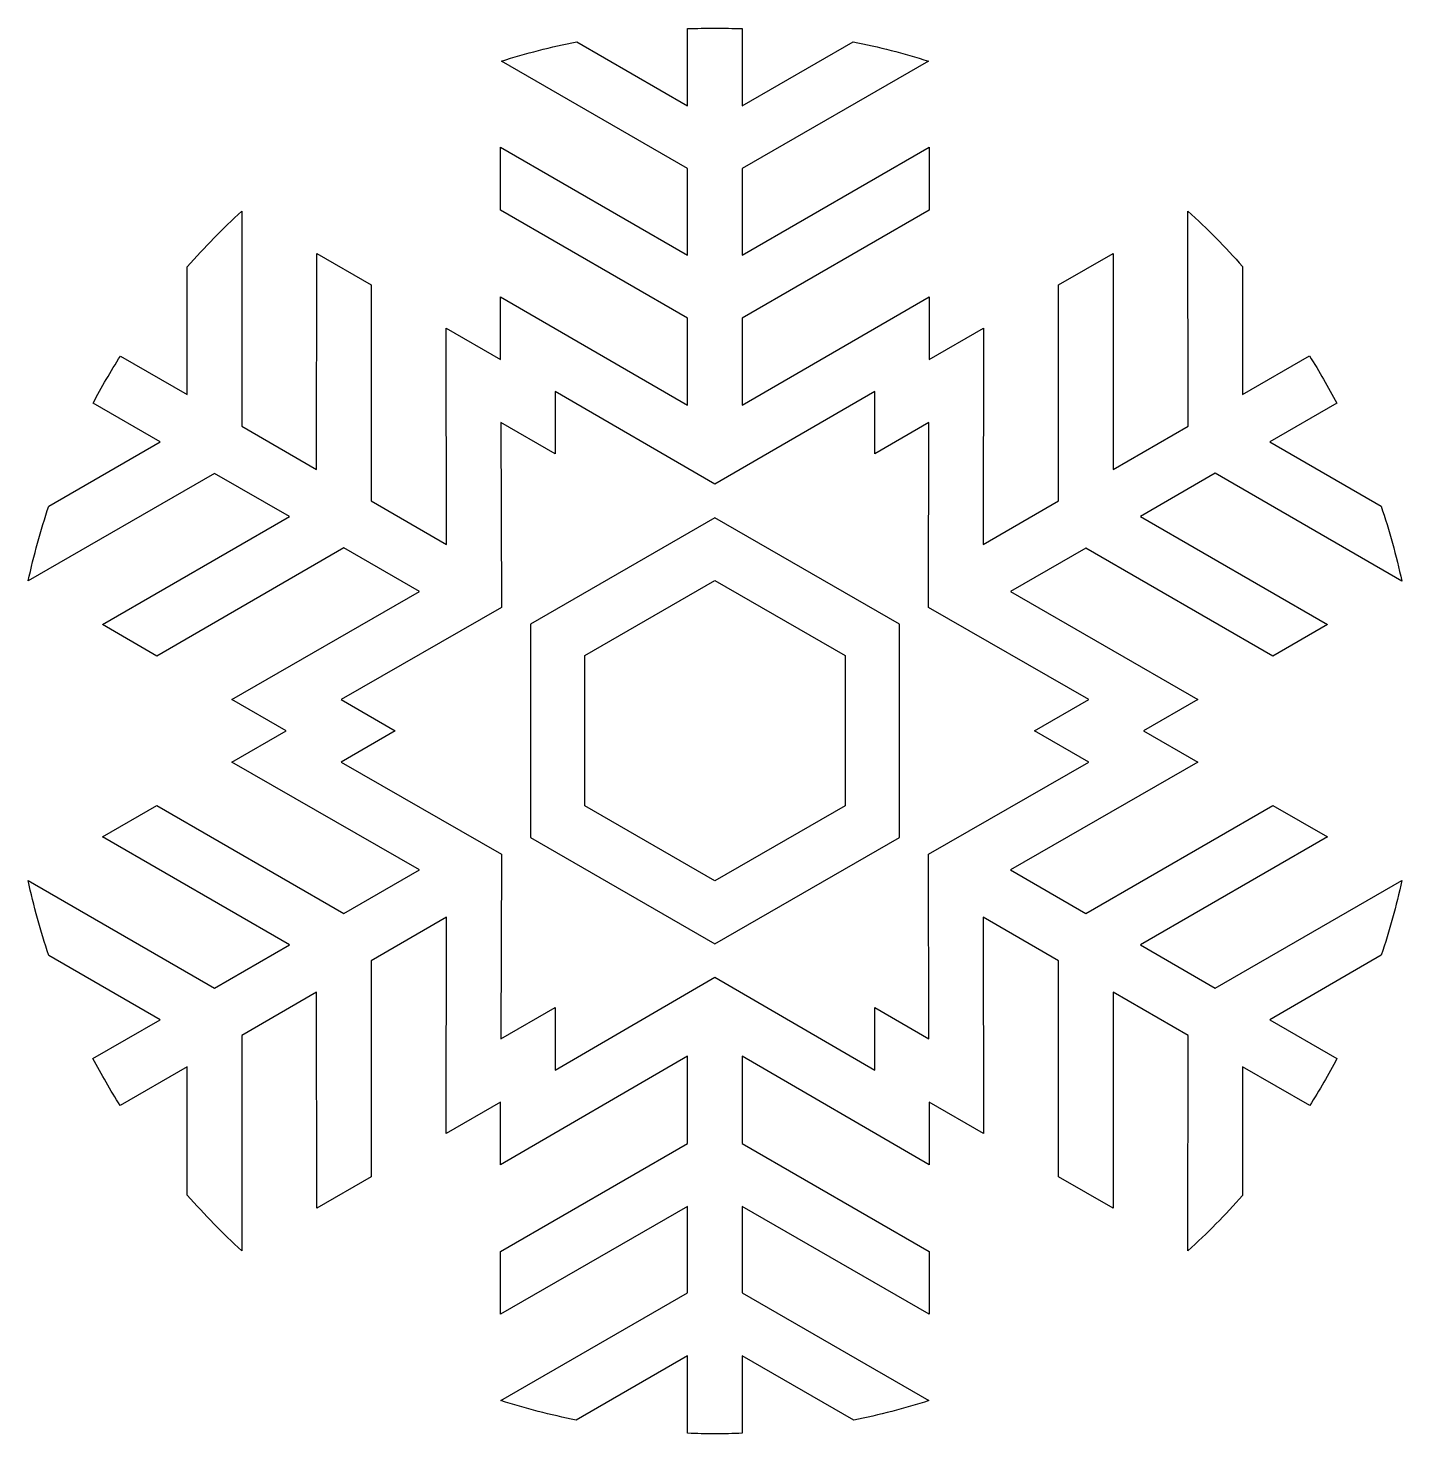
# Model space of a CAD drawing. Header units: centimetres. Extents: x -5.4 to 5.4, y -5.5 to 5.5.
import ezdxf

# ---------------------------------------------------------------- set-up
doc = ezdxf.new("R2010")
doc.units = ezdxf.units.CM
doc.header["$MEASUREMENT"] = 0
doc.layers.add('Camada 1', color=7, linetype='Continuous')

msp = doc.modelspace()

# ---------------------------------------------------------------- linework, layer by layer
at = {"layer": 'Camada 1'}
for points, knots in [([(5.3512, -1.16377), (5.3512, -1.16377), (3.89763, -2.0039), (3.89763, -2.0039), (3.89763, -2.0039), (3.89763, -2.0039), (3.31396, -1.66664), (3.31396, -1.66664), (3.31396, -1.66664), (3.31396, -1.66664), (4.77076, -0.82503), (4.77076, -0.82503), (4.77076, -0.82503), (4.77076, -0.82503), (4.34629, -0.57971), (4.34629, -0.57971), (4.34629, -0.57971), (4.34629, -0.57971), (2.88952, -1.42196), (2.88952, -1.42196), (2.88952, -1.42196), (2.88952, -1.42196), (2.30156, -1.08213), (2.30156, -1.08213), (2.30156, -1.08213), (2.30156, -1.08213), (3.76219, -0.24245), (3.76219, -0.24245), (3.76219, -0.24245), (3.76219, -0.24245), (3.3388, 0.00179), (3.3388, 0.00179), (3.3388, 0.00179), (3.3388, 0.00179), (3.76219, 0.24603), (3.76219, 0.24603), (3.76219, 0.24603), (3.76219, 0.24603), (2.30156, 1.08595), (2.30156, 1.08595), (2.30156, 1.08595), (2.30156, 1.08595), (2.88952, 1.42554), (2.88952, 1.42554), (2.88952, 1.42554), (2.88952, 1.42554), (4.34629, 0.58329), (4.34629, 0.58329), (4.34629, 0.58329), (4.34629, 0.58329), (4.77076, 0.82861), (4.77076, 0.82861), (4.77076, 0.82861), (4.77076, 0.82861), (3.31396, 1.67043), (3.31396, 1.67043), (3.31396, 1.67043), (3.31396, 1.67043), (3.89763, 2.00746), (3.89763, 2.00746), (3.89763, 2.00746), (3.89763, 2.00746), (5.35032, 1.16818), (5.35032, 1.16818), (5.35032, 1.16818), (5.30703, 1.3668), (5.25346, 1.56156), (5.1894, 1.75164), (5.1894, 1.75164), (5.1894, 1.75164), (4.32228, 2.25236), (4.32228, 2.25236), (4.32228, 2.25236), (4.32228, 2.25236), (4.84425, 2.55383), (4.84425, 2.55383), (4.84425, 2.55383), (4.77802, 2.67916), (4.70712, 2.80193), (4.63147, 2.9215), (4.63147, 2.9215), (4.63147, 2.9215), (4.10974, 2.62025), (4.10974, 2.62025), (4.10974, 2.62025), (4.10974, 2.62025), (4.10953, 3.61828), (4.10953, 3.61828), (4.10953, 3.61828), (3.97584, 3.76997), (3.8342, 3.91395), (3.68485, 4.05024), (3.68485, 4.05024), (3.68485, 4.05024), (3.6853, 2.37535), (3.6853, 2.37535), (3.6853, 2.37535), (3.6853, 2.37535), (3.10187, 2.03832), (3.10187, 2.03832), (3.10187, 2.03832), (3.10187, 2.03832), (3.101, 3.72049), (3.101, 3.72049), (3.101, 3.72049), (3.101, 3.72049), (2.67634, 3.47601), (2.67634, 3.47601), (2.67634, 3.47601), (2.67634, 3.47601), (2.67719, 1.79318), (2.67719, 1.79318), (2.67719, 1.79318), (2.67719, 1.79318), (2.08923, 1.4538), (2.08923, 1.4538), (2.08923, 1.4538), (2.08923, 1.4538), (2.09225, 3.13853), (2.09225, 3.13853), (2.09225, 3.13853), (2.09225, 3.13853), (1.66929, 2.89427), (1.66929, 2.89427), (1.66929, 2.89427), (1.66929, 2.89427), (1.66928, 3.38288), (1.66928, 3.38288), (1.66928, 3.38288), (1.66928, 3.38288), (0.21143, 2.53783), (0.21143, 2.53783), (0.21143, 2.53783), (0.21143, 2.53783), (0.21143, 3.21662), (0.21143, 3.21662), (0.21143, 3.21662), (0.21143, 3.21662), (1.66928, 4.0576), (1.66928, 4.0576), (1.66928, 4.0576), (1.66928, 4.0576), (1.66928, 4.54739), (1.66928, 4.54739), (1.66928, 4.54739), (1.66928, 4.54739), (0.21143, 3.70684), (0.21143, 3.70684), (0.21143, 3.70684), (0.21143, 3.70684), (0.21143, 4.38092), (0.21143, 4.38092), (0.21143, 4.38092), (0.21143, 4.38092), (1.66328, 5.21806), (1.66328, 5.21806), (1.66328, 5.21806), (1.47196, 5.27934), (1.27588, 5.3299), (1.07622, 5.36975), (1.07622, 5.36975), (1.07622, 5.36975), (0.21143, 4.87117), (0.21143, 4.87117), (0.21143, 4.87117), (0.21143, 4.87117), (0.21143, 5.4715), (0.21143, 5.4715), (0.21143, 5.4715), (0.14121, 5.4741), (0.0707, 5.47579), (-0.00024, 5.47579), (-0.00024, 5.47579), (-0.07136, 5.47579), (-0.14251, 5.4741), (-0.2132, 5.4715), (-0.2132, 5.4715), (-0.2132, 5.4715), (-0.2132, 4.87113), (-0.2132, 4.87113), (-0.2132, 4.87113), (-0.2132, 4.87113), (-1.07754, 5.36975), (-1.07754, 5.36975), (-1.07754, 5.36975), (-1.27725, 5.3299), (-1.47307, 5.27889), (-1.66441, 5.21806), (-1.66441, 5.21806), (-1.66441, 5.21806), (-0.2132, 4.38092), (-0.2132, 4.38092), (-0.2132, 4.38092), (-0.2132, 4.38092), (-0.2132, 3.70684), (-0.2132, 3.70684), (-0.2132, 3.70684), (-0.2132, 3.70684), (-1.6706, 4.54739), (-1.6706, 4.54739), (-1.6706, 4.54739), (-1.6706, 4.54739), (-1.6706, 4.05759), (-1.6706, 4.05759), (-1.6706, 4.05759), (-1.6706, 4.05759), (-0.2132, 3.21661), (-0.2132, 3.21661), (-0.2132, 3.21661), (-0.2132, 3.21661), (-0.2132, 2.53782), (-0.2132, 2.53782), (-0.2132, 2.53782), (-0.2132, 2.53782), (-1.6706, 3.38287), (-1.6706, 3.38287), (-1.6706, 3.38287), (-1.6706, 3.38287), (-1.6706, 2.89434), (-1.6706, 2.89434), (-1.6706, 2.89434), (-1.6706, 2.89434), (-2.09399, 3.1386), (-2.09399, 3.1386), (-2.09399, 3.1386), (-2.09399, 3.1386), (-2.09097, 1.45387), (-2.09097, 1.45387), (-2.09097, 1.45387), (-2.09097, 1.45387), (-2.67893, 1.79325), (-2.67893, 1.79325), (-2.67893, 1.79325), (-2.67893, 1.79325), (-2.67806, 3.47587), (-2.67806, 3.47587), (-2.67806, 3.47587), (-2.67806, 3.47587), (-3.10272, 3.72056), (-3.10272, 3.72056), (-3.10272, 3.72056), (-3.10272, 3.72056), (-3.10336, 2.03839), (-3.10336, 2.03839), (-3.10336, 2.03839), (-3.10336, 2.03839), (-3.68679, 2.3752), (-3.68679, 2.3752), (-3.68679, 2.3752), (-3.68679, 2.3752), (-3.68637, 4.04925), (-3.68637, 4.04925), (-3.68637, 4.04925), (-3.83591, 3.91299), (-3.97733, 3.76834), (-4.11103, 3.61687), (-4.11103, 3.61687), (-4.11103, 3.61687), (-4.11145, 2.62032), (-4.11145, 2.62032), (-4.11145, 2.62032), (-4.11145, 2.62032), (-4.63214, 2.92092), (-4.63214, 2.92092), (-4.63214, 2.92092), (-4.70755, 2.80135), (-4.77869, 2.6788), (-4.84489, 2.55347), (-4.84489, 2.55347), (-4.84489, 2.55347), (-4.32358, 2.25243), (-4.32358, 2.25243), (-4.32358, 2.25243), (-4.32358, 2.25243), (-5.18964, 1.75257), (-5.18964, 1.75257), (-5.18964, 1.75257), (-5.25351, 1.56231), (-5.30706, 1.36773), (-5.35035, 1.16911), (-5.35035, 1.16911), (-5.35035, 1.16911), (-3.89937, 2.00731), (-3.89937, 2.00731), (-3.89937, 2.00731), (-3.89937, 2.00731), (-3.31573, 1.67052), (-3.31573, 1.67052), (-3.31573, 1.67052), (-3.31573, 1.67052), (-4.7725, 0.8287), (-4.7725, 0.8287), (-4.7725, 0.8287), (-4.7725, 0.8287), (-4.34806, 0.58338), (-4.34806, 0.58338), (-4.34806, 0.58338), (-4.34806, 0.58338), (-2.89129, 1.42563), (-2.89129, 1.42563), (-2.89129, 1.42563), (-2.89129, 1.42563), (-2.30315, 1.08604), (-2.30315, 1.08604), (-2.30315, 1.08604), (-2.30315, 1.08604), (-3.76378, 0.24612), (-3.76378, 0.24612), (-3.76378, 0.24612), (-3.76378, 0.24612), (-3.34061, 0.00188), (-3.34061, 0.00188), (-3.34061, 0.00188), (-3.34061, 0.00188), (-3.76378, -0.2426), (-3.76378, -0.2426), (-3.76378, -0.2426), (-3.76378, -0.2426), (-2.30315, -1.08228), (-2.30315, -1.08228), (-2.30315, -1.08228), (-2.30315, -1.08228), (-2.89129, -1.42187), (-2.89129, -1.42187), (-2.89129, -1.42187), (-2.89129, -1.42187), (-4.34806, -0.57962), (-4.34806, -0.57962), (-4.34806, -0.57962), (-4.34806, -0.57962), (-4.7725, -0.82494), (-4.7725, -0.82494), (-4.7725, -0.82494), (-4.7725, -0.82494), (-3.31573, -1.66676), (-3.31573, -1.66676), (-3.31573, -1.66676), (-3.31573, -1.66676), (-3.89937, -2.00379), (-3.89937, -2.00379), (-3.89937, -2.00379), (-3.89937, -2.00379), (-5.3512, -1.16462), (-5.3512, -1.16462), (-5.3512, -1.16462), (-5.30836, -1.36345), (-5.25479, -1.558), (-5.19073, -1.74805), (-5.19073, -1.74805), (-5.19073, -1.74805), (-4.32361, -2.24901), (-4.32361, -2.24901), (-4.32361, -2.24901), (-4.32361, -2.24901), (-4.8464, -2.55069), (-4.8464, -2.55069), (-4.8464, -2.55069), (-4.7802, -2.67602), (-4.70927, -2.79882), (-4.63386, -2.91836), (-4.63386, -2.91836), (-4.63386, -2.91836), (-4.11149, -2.61647), (-4.11149, -2.61647), (-4.11149, -2.61647), (-4.11149, -2.61647), (-4.11107, -3.6162), (-4.11107, -3.6162), (-4.11107, -3.6162), (-3.97738, -3.76834), (-3.83596, -3.91275), (-3.68641, -4.04901), (-3.68641, -4.04901), (-3.68641, -4.04901), (-3.68683, -2.37155), (-3.68683, -2.37155), (-3.68683, -2.37155), (-3.68683, -2.37155), (-3.1034, -2.03452), (-3.1034, -2.03452), (-3.1034, -2.03452), (-3.1034, -2.03452), (-3.10276, -3.71714), (-3.10276, -3.71714), (-3.10276, -3.71714), (-3.10276, -3.71714), (-2.6781, -3.47224), (-2.6781, -3.47224), (-2.6781, -3.47224), (-2.6781, -3.47224), (-2.67897, -1.78941), (-2.67897, -1.78941), (-2.67897, -1.78941), (-2.67897, -1.78941), (-2.09101, -1.45003), (-2.09101, -1.45003), (-2.09101, -1.45003), (-2.09101, -1.45003), (-2.09403, -3.13498), (-2.09403, -3.13498), (-2.09403, -3.13498), (-2.09403, -3.13498), (-1.67064, -2.89053), (-1.67064, -2.89053), (-1.67064, -2.89053), (-1.67064, -2.89053), (-1.67064, -3.37945), (-1.67064, -3.37945), (-1.67064, -3.37945), (-1.67064, -3.37945), (-0.21324, -2.53442), (-0.21324, -2.53442), (-0.21324, -2.53442), (-0.21324, -2.53442), (-0.21324, -3.21297), (-0.21324, -3.21297), (-0.21324, -3.21297), (-0.21324, -3.21297), (-1.67064, -4.05371), (-1.67064, -4.05371), (-1.67064, -4.05371), (-1.67064, -4.05371), (-1.67066, -4.54398), (-1.67066, -4.54398), (-1.67066, -4.54398), (-1.67066, -4.54398), (-0.21326, -3.70321), (-0.21326, -3.70321), (-0.21326, -3.70321), (-0.21326, -3.70321), (-0.21326, -4.37708), (-0.21326, -4.37708), (-0.21326, -4.37708), (-0.21326, -4.37708), (-1.6681, -5.21658), (-1.6681, -5.21658), (-1.6681, -5.21658), (-1.47696, -5.27743), (-1.28157, -5.32863), (-1.08189, -5.36848), (-1.08189, -5.36848), (-1.08189, -5.36848), (-0.21326, -4.86733), (-0.21326, -4.86733), (-0.21326, -4.86733), (-0.21326, -4.86733), (-0.21326, -5.47092), (-0.21326, -5.47092), (-0.21326, -5.47092), (-0.14256, -5.4737), (-0.07144, -5.47587), (-0.0003, -5.47587), (-0.0003, -5.47587), (0.07063, -5.47587), (0.14115, -5.47373), (0.21139, -5.47113), (0.21139, -5.47113), (0.21139, -5.47113), (0.21139, -4.86735), (0.21139, -4.86735), (0.21139, -4.86735), (0.21139, -4.86735), (1.08047, -5.36871), (1.08047, -5.36871), (1.08047, -5.36871), (1.28015, -5.32865), (1.476, -5.27785), (1.66689, -5.21681), (1.66689, -5.21681), (1.66689, -5.21681), (0.21139, -4.37713), (0.21139, -4.37713), (0.21139, -4.37713), (0.21139, -4.37713), (0.21139, -3.70326), (0.21139, -3.70326), (0.21139, -3.70326), (0.21139, -3.70326), (1.66924, -4.54403), (1.66924, -4.54403), (1.66924, -4.54403), (1.66924, -4.54403), (1.66926, -4.05371), (1.66926, -4.05371), (1.66926, -4.05371), (1.66926, -4.05371), (0.21141, -3.21297), (0.21141, -3.21297), (0.21141, -3.21297), (0.21141, -3.21297), (0.21141, -2.53442), (0.21141, -2.53442), (0.21141, -2.53442), (0.21141, -2.53442), (1.66926, -3.37945), (1.66926, -3.37945), (1.66926, -3.37945), (1.66926, -3.37945), (1.66926, -2.89053), (1.66926, -2.89053), (1.66926, -2.89053), (1.66926, -2.89053), (2.09222, -3.13498), (2.09222, -3.13498), (2.09222, -3.13498), (2.09222, -3.13498), (2.0892, -1.45003), (2.0892, -1.45003), (2.0892, -1.45003), (2.0892, -1.45003), (2.67716, -1.78941), (2.67716, -1.78941), (2.67716, -1.78941), (2.67716, -1.78941), (2.67631, -3.47224), (2.67631, -3.47224), (2.67631, -3.47224), (2.67631, -3.47224), (3.10097, -3.71714), (3.10097, -3.71714), (3.10097, -3.71714), (3.10097, -3.71714), (3.10184, -2.03452), (3.10184, -2.03452), (3.10184, -2.03452), (3.10184, -2.03452), (3.68527, -2.37155), (3.68527, -2.37155), (3.68527, -2.37155), (3.68527, -2.37155), (3.68482, -4.05009), (3.68482, -4.05009), (3.68482, -4.05009), (3.83418, -3.91401), (3.97581, -3.76961), (4.1095, -3.61792), (4.1095, -3.61792), (4.1095, -3.61792), (4.10971, -2.61645), (4.10971, -2.61645), (4.10971, -2.61645), (4.10971, -2.61645), (4.63292, -2.91876), (4.63292, -2.91876), (4.63292, -2.91876), (4.70835, -2.79919), (4.77947, -2.67645), (4.8457, -2.55109), (4.8457, -2.55109), (4.8457, -2.55109), (4.32225, -2.24896), (4.32225, -2.24896), (4.32225, -2.24896), (4.32225, -2.24896), (5.19088, -1.74694), (5.19088, -1.74694), (5.19088, -1.74694), (5.25476, -1.55694), (5.30812, -1.36258), (5.3512, -1.16377)], [0, 0, 0, 0, 0.0070922, 0.0070922, 0.0070922, 0.0070922, 0.0141844, 0.0141844, 0.0141844, 0.0141844, 0.0212766, 0.0212766, 0.0212766, 0.0212766, 0.02836879, 0.02836879, 0.02836879, 0.02836879, 0.03546099, 0.03546099, 0.03546099, 0.03546099, 0.04255319, 0.04255319, 0.04255319, 0.04255319, 0.04964539, 0.04964539, 0.04964539, 0.04964539, 0.05673759, 0.05673759, 0.05673759, 0.05673759, 0.06382979, 0.06382979, 0.06382979, 0.06382979, 0.07092199, 0.07092199, 0.07092199, 0.07092199, 0.07801418, 0.07801418, 0.07801418, 0.07801418, 0.08510638, 0.08510638, 0.08510638, 0.08510638, 0.09219858, 0.09219858, 0.09219858, 0.09219858, 0.09929078, 0.09929078, 0.09929078, 0.09929078, 0.10638298, 0.10638298, 0.10638298, 0.10638298, 0.11347518, 0.11347518, 0.11347518, 0.11347518, 0.12056738, 0.12056738, 0.12056738, 0.12056738, 0.12765957, 0.12765957, 0.12765957, 0.12765957, 0.13475177, 0.13475177, 0.13475177, 0.13475177, 0.14184397, 0.14184397, 0.14184397, 0.14184397, 0.14893617, 0.14893617, 0.14893617, 0.14893617, 0.15602837, 0.15602837, 0.15602837, 0.15602837, 0.16312057, 0.16312057, 0.16312057, 0.16312057, 0.17021277, 0.17021277, 0.17021277, 0.17021277, 0.17730496, 0.17730496, 0.17730496, 0.17730496, 0.18439716, 0.18439716, 0.18439716, 0.18439716, 0.19148936, 0.19148936, 0.19148936, 0.19148936, 0.19858156, 0.19858156, 0.19858156, 0.19858156, 0.20567376, 0.20567376, 0.20567376, 0.20567376, 0.21276596, 0.21276596, 0.21276596, 0.21276596, 0.21985816, 0.21985816, 0.21985816, 0.21985816, 0.22695035, 0.22695035, 0.22695035, 0.22695035, 0.23404255, 0.23404255, 0.23404255, 0.23404255, 0.24113475, 0.24113475, 0.24113475, 0.24113475, 0.24822695, 0.24822695, 0.24822695, 0.24822695, 0.25531915, 0.25531915, 0.25531915, 0.25531915, 0.26241135, 0.26241135, 0.26241135, 0.26241135, 0.26950355, 0.26950355, 0.26950355, 0.26950355, 0.27659574, 0.27659574, 0.27659574, 0.27659574, 0.28368794, 0.28368794, 0.28368794, 0.28368794, 0.29078014, 0.29078014, 0.29078014, 0.29078014, 0.29787234, 0.29787234, 0.29787234, 0.29787234, 0.30496454, 0.30496454, 0.30496454, 0.30496454, 0.31205674, 0.31205674, 0.31205674, 0.31205674, 0.31914894, 0.31914894, 0.31914894, 0.31914894, 0.32624113, 0.32624113, 0.32624113, 0.32624113, 0.33333333, 0.33333333, 0.33333333, 0.33333333, 0.34042553, 0.34042553, 0.34042553, 0.34042553, 0.34751773, 0.34751773, 0.34751773, 0.34751773, 0.35460993, 0.35460993, 0.35460993, 0.35460993, 0.36170213, 0.36170213, 0.36170213, 0.36170213, 0.36879433, 0.36879433, 0.36879433, 0.36879433, 0.37588652, 0.37588652, 0.37588652, 0.37588652, 0.38297872, 0.38297872, 0.38297872, 0.38297872, 0.39007092, 0.39007092, 0.39007092, 0.39007092, 0.39716312, 0.39716312, 0.39716312, 0.39716312, 0.40425532, 0.40425532, 0.40425532, 0.40425532, 0.41134752, 0.41134752, 0.41134752, 0.41134752, 0.41843972, 0.41843972, 0.41843972, 0.41843972, 0.42553191, 0.42553191, 0.42553191, 0.42553191, 0.43262411, 0.43262411, 0.43262411, 0.43262411, 0.43971631, 0.43971631, 0.43971631, 0.43971631, 0.44680851, 0.44680851, 0.44680851, 0.44680851, 0.45390071, 0.45390071, 0.45390071, 0.45390071, 0.46099291, 0.46099291, 0.46099291, 0.46099291, 0.46808511, 0.46808511, 0.46808511, 0.46808511, 0.4751773, 0.4751773, 0.4751773, 0.4751773, 0.4822695, 0.4822695, 0.4822695, 0.4822695, 0.4893617, 0.4893617, 0.4893617, 0.4893617, 0.4964539, 0.4964539, 0.4964539, 0.4964539, 0.5035461, 0.5035461, 0.5035461, 0.5035461, 0.5106383, 0.5106383, 0.5106383, 0.5106383, 0.5177305, 0.5177305, 0.5177305, 0.5177305, 0.5248227, 0.5248227, 0.5248227, 0.5248227, 0.53191489, 0.53191489, 0.53191489, 0.53191489, 0.53900709, 0.53900709, 0.53900709, 0.53900709, 0.54609929, 0.54609929, 0.54609929, 0.54609929, 0.55319149, 0.55319149, 0.55319149, 0.55319149, 0.56028369, 0.56028369, 0.56028369, 0.56028369, 0.56737589, 0.56737589, 0.56737589, 0.56737589, 0.57446809, 0.57446809, 0.57446809, 0.57446809, 0.58156028, 0.58156028, 0.58156028, 0.58156028, 0.58865248, 0.58865248, 0.58865248, 0.58865248, 0.59574468, 0.59574468, 0.59574468, 0.59574468, 0.60283688, 0.60283688, 0.60283688, 0.60283688, 0.60992908, 0.60992908, 0.60992908, 0.60992908, 0.61702128, 0.61702128, 0.61702128, 0.61702128, 0.62411348, 0.62411348, 0.62411348, 0.62411348, 0.63120567, 0.63120567, 0.63120567, 0.63120567, 0.63829787, 0.63829787, 0.63829787, 0.63829787, 0.64539007, 0.64539007, 0.64539007, 0.64539007, 0.65248227, 0.65248227, 0.65248227, 0.65248227, 0.65957447, 0.65957447, 0.65957447, 0.65957447, 0.66666667, 0.66666667, 0.66666667, 0.66666667, 0.67375887, 0.67375887, 0.67375887, 0.67375887, 0.68085106, 0.68085106, 0.68085106, 0.68085106, 0.68794326, 0.68794326, 0.68794326, 0.68794326, 0.69503546, 0.69503546, 0.69503546, 0.69503546, 0.70212766, 0.70212766, 0.70212766, 0.70212766, 0.70921986, 0.70921986, 0.70921986, 0.70921986, 0.71631206, 0.71631206, 0.71631206, 0.71631206, 0.72340426, 0.72340426, 0.72340426, 0.72340426, 0.73049645, 0.73049645, 0.73049645, 0.73049645, 0.73758865, 0.73758865, 0.73758865, 0.73758865, 0.74468085, 0.74468085, 0.74468085, 0.74468085, 0.75177305, 0.75177305, 0.75177305, 0.75177305, 0.75886525, 0.75886525, 0.75886525, 0.75886525, 0.76595745, 0.76595745, 0.76595745, 0.76595745, 0.77304965, 0.77304965, 0.77304965, 0.77304965, 0.78014184, 0.78014184, 0.78014184, 0.78014184, 0.78723404, 0.78723404, 0.78723404, 0.78723404, 0.79432624, 0.79432624, 0.79432624, 0.79432624, 0.80141844, 0.80141844, 0.80141844, 0.80141844, 0.80851064, 0.80851064, 0.80851064, 0.80851064, 0.81560284, 0.81560284, 0.81560284, 0.81560284, 0.82269504, 0.82269504, 0.82269504, 0.82269504, 0.82978723, 0.82978723, 0.82978723, 0.82978723, 0.83687943, 0.83687943, 0.83687943, 0.83687943, 0.84397163, 0.84397163, 0.84397163, 0.84397163, 0.85106383, 0.85106383, 0.85106383, 0.85106383, 0.85815603, 0.85815603, 0.85815603, 0.85815603, 0.86524823, 0.86524823, 0.86524823, 0.86524823, 0.87234043, 0.87234043, 0.87234043, 0.87234043, 0.87943262, 0.87943262, 0.87943262, 0.87943262, 0.88652482, 0.88652482, 0.88652482, 0.88652482, 0.89361702, 0.89361702, 0.89361702, 0.89361702, 0.90070922, 0.90070922, 0.90070922, 0.90070922, 0.90780142, 0.90780142, 0.90780142, 0.90780142, 0.91489362, 0.91489362, 0.91489362, 0.91489362, 0.92198582, 0.92198582, 0.92198582, 0.92198582, 0.92907801, 0.92907801, 0.92907801, 0.92907801, 0.93617021, 0.93617021, 0.93617021, 0.93617021, 0.94326241, 0.94326241, 0.94326241, 0.94326241, 0.95035461, 0.95035461, 0.95035461, 0.95035461, 0.95744681, 0.95744681, 0.95744681, 0.95744681, 0.96453901, 0.96453901, 0.96453901, 0.96453901, 0.97163121, 0.97163121, 0.97163121, 0.97163121, 0.9787234, 0.9787234, 0.9787234, 0.9787234, 0.9858156, 0.9858156, 0.9858156, 0.9858156, 1, 1, 1, 1]), ([(1.66288, -0.95851), (1.66288, -0.95851), (1.6659, -2.39835), (1.6659, -2.39835), (1.6659, -2.39835), (1.6659, -2.39835), (1.24442, -2.15496), (1.24442, -2.15496), (1.24442, -2.15496), (1.24442, -2.15496), (1.24442, -2.64198), (1.24442, -2.64198), (1.24442, -2.64198), (1.24442, -2.64198), (-0.00066, -1.91906), (-0.00066, -1.91906), (-0.00066, -1.91906), (-0.00066, -1.91906), (-1.24595, -2.64198), (-1.24595, -2.64198), (-1.24595, -2.64198), (-1.24595, -2.64198), (-1.24595, -2.15496), (-1.24595, -2.15496), (-1.24595, -2.15496), (-1.24595, -2.15496), (-1.66762, -2.39835), (-1.66762, -2.39835), (-1.66762, -2.39835), (-1.66762, -2.39835), (-1.66442, -0.95851), (-1.66442, -0.95851), (-1.66442, -0.95851), (-1.66442, -0.95851), (-2.91294, -0.24157), (-2.91294, -0.24157), (-2.91294, -0.24157), (-2.91294, -0.24157), (-2.49127, 0.00182), (-2.49127, 0.00182), (-2.49127, 0.00182), (-2.49127, 0.00182), (-2.91294, 0.24521), (-2.91294, 0.24521), (-2.91294, 0.24521), (-2.91294, 0.24521), (-1.66442, 0.96234), (-1.66442, 0.96234), (-1.66442, 0.96234), (-1.66442, 0.96234), (-1.66762, 2.40218), (-1.66762, 2.40218), (-1.66762, 2.40218), (-1.66762, 2.40218), (-1.24595, 2.15876), (-1.24595, 2.15876), (-1.24595, 2.15876), (-1.24595, 2.15876), (-1.24595, 2.64536), (-1.24595, 2.64536), (-1.24595, 2.64536), (-1.24595, 2.64536), (-0.00066, 1.92265), (-0.00066, 1.92265), (-0.00066, 1.92265), (-0.00066, 1.92265), (1.24442, 2.64536), (1.24442, 2.64536), (1.24442, 2.64536), (1.24442, 2.64536), (1.24442, 2.15876), (1.24442, 2.15876), (1.24442, 2.15876), (1.24442, 2.15876), (1.6659, 2.40218), (1.6659, 2.40218), (1.6659, 2.40218), (1.6659, 2.40218), (1.66288, 0.96234), (1.66288, 0.96234), (1.66288, 0.96234), (1.66288, 0.96234), (2.91118, 0.24521), (2.91118, 0.24521), (2.91118, 0.24521), (2.91118, 0.24521), (2.48973, 0.00182), (2.48973, 0.00182), (2.48973, 0.00182), (2.48973, 0.00182), (2.91118, -0.24157), (2.91118, -0.24157), (2.91118, -0.24157), (2.91118, -0.24157), (1.66288, -0.95851), (1.66288, -0.95851)], [0, 0, 0, 0, 0.04, 0.04, 0.04, 0.04, 0.08, 0.08, 0.08, 0.08, 0.12, 0.12, 0.12, 0.12, 0.16, 0.16, 0.16, 0.16, 0.2, 0.2, 0.2, 0.2, 0.24, 0.24, 0.24, 0.24, 0.28, 0.28, 0.28, 0.28, 0.32, 0.32, 0.32, 0.32, 0.36, 0.36, 0.36, 0.36, 0.4, 0.4, 0.4, 0.4, 0.44, 0.44, 0.44, 0.44, 0.48, 0.48, 0.48, 0.48, 0.52, 0.52, 0.52, 0.52, 0.56, 0.56, 0.56, 0.56, 0.6, 0.6, 0.6, 0.6, 0.64, 0.64, 0.64, 0.64, 0.68, 0.68, 0.68, 0.68, 0.72, 0.72, 0.72, 0.72, 0.76, 0.76, 0.76, 0.76, 0.8, 0.8, 0.8, 0.8, 0.84, 0.84, 0.84, 0.84, 0.88, 0.88, 0.88, 0.88, 0.92, 0.92, 0.92, 0.92, 1, 1, 1, 1]), ([(-0.00064, 1.66172), (-0.00064, 1.66172), (1.43663, 0.83143), (1.43663, 0.83143), (1.43663, 0.83143), (1.43663, 0.83143), (1.43684, -0.82865), (1.43684, -0.82865), (1.43684, -0.82865), (1.43684, -0.82865), (-0.00064, -1.6587), (-0.00064, -1.6587), (-0.00064, -1.6587), (-0.00064, -1.6587), (-1.43833, -0.82865), (-1.43833, -0.82865), (-1.43833, -0.82865), (-1.43833, -0.82865), (-1.43833, 0.83143), (-1.43833, 0.83143), (-1.43833, 0.83143), (-1.43833, 0.83143), (-0.00064, 1.66172), (-0.00064, 1.66172)], [0, 0, 0, 0, 0.14285714, 0.14285714, 0.14285714, 0.14285714, 0.28571429, 0.28571429, 0.28571429, 0.28571429, 0.42857143, 0.42857143, 0.42857143, 0.42857143, 0.57142857, 0.57142857, 0.57142857, 0.57142857, 0.71428571, 0.71428571, 0.71428571, 0.71428571, 1, 1, 1, 1]), ([(-1.01454, 0.5874), (-1.01454, 0.5874), (-1.01454, -0.58333), (-1.01454, -0.58333), (-1.01454, -0.58333), (-1.01454, -0.58333), (-0.00066, -1.16824), (-0.00066, -1.16824), (-0.00066, -1.16824), (-0.00066, -1.16824), (1.0128, -0.58333), (1.0128, -0.58333), (1.0128, -0.58333), (1.0128, -0.58333), (1.0128, 0.58761), (1.0128, 0.58761), (1.0128, 0.58761), (1.0128, 0.58761), (-0.00066, 1.17252), (-0.00066, 1.17252), (-0.00066, 1.17252), (-0.00066, 1.17252), (-1.01454, 0.5874), (-1.01454, 0.5874)], [0, 0, 0, 0, 0.14285714, 0.14285714, 0.14285714, 0.14285714, 0.28571429, 0.28571429, 0.28571429, 0.28571429, 0.42857143, 0.42857143, 0.42857143, 0.42857143, 0.57142857, 0.57142857, 0.57142857, 0.57142857, 0.71428571, 0.71428571, 0.71428571, 0.71428571, 1, 1, 1, 1])]:
    msp.add_open_spline(points, degree=3, knots=knots, dxfattribs=at)

doc.saveas('drawing.dxf')
